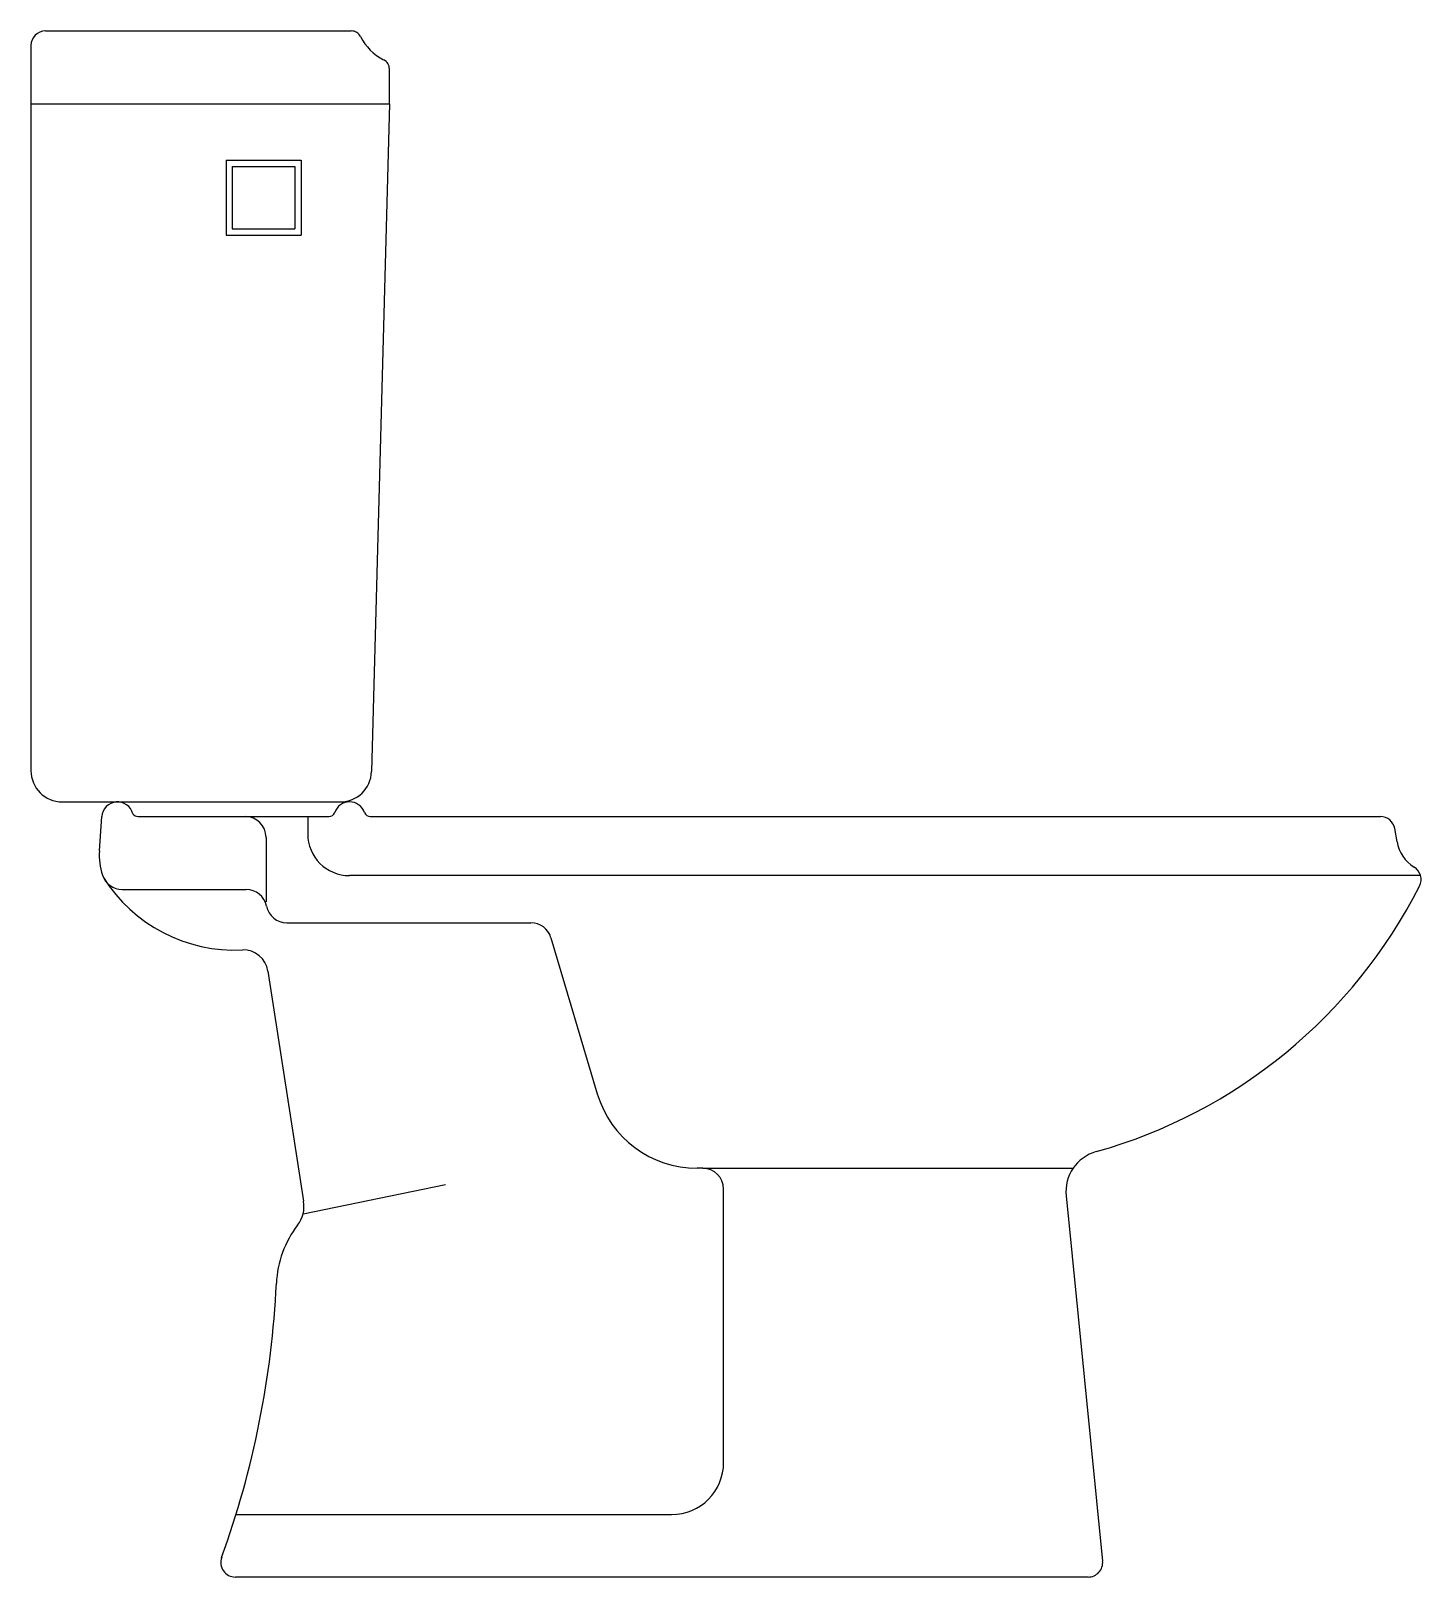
# Model space of a CAD drawing. Extents: x 393 to 1060, y 1289 to 2031.
import ezdxf

# ---------------------------------------------------------------- set-up
doc = ezdxf.new("R2010")
doc.units = 0
doc.header["$LTSCALE"] = 50
doc.layers.add('FINA', color=6, linetype='CONTINUOUS')
doc.layers.add('GROSSA', color=3, linetype='CONTINUOUS')

msp = doc.modelspace()

# ---------------------------------------------------------------- linework, layer by layer
at = {"layer": 'FINA', "color": 0, "linetype": 'CONTINUOUS'}
for p, q in [((526.29, 1653.85), (526.29, 1645.51)), ((506.29, 1643.85), (506.29, 1612.85)), ((968.18, 1625.51), (546.29, 1625.51)), ((1060.22, 1625.51), (968.18, 1625.51)), ((437.24, 1618.85), (496.69, 1618.85)), ((516.29, 1602.85), (633.37, 1602.85)), ((642.95, 1595.7), (665.2, 1520.8)), ((715.83, 1485.04), (713.13, 1485.04)), ((715.83, 1485.04), (893.54, 1485.04)), ((524.02, 1463.2), (592.41, 1477.28)), ((725.83, 1343.85), (725.83, 1475.04)), ((491.56, 1318.85), (700.83, 1318.85))]:
    msp.add_line(p, q, dxfattribs=at)
for centre, radius, start, end in [((496.29, 1643.85), 10, 0, 90), ((546.29, 1645.51), 20, 180, 270), ((437.24, 1628.85), 10, 198.5012, 270), ((496.69, 1608.85), 10, 11.53696, 90), ((516.29, 1612.85), 10, 191.53696, 270), ((633.37, 1592.85), 10, 16.54639, 90), ((713.13, 1535.04), 50, 196.54639, 270), ((715.83, 1475.04), 10, 0, 90), ((700.83, 1343.85), 25, 270, 0)]:
    msp.add_arc(centre, radius, start, end, dxfattribs=at)
at = {"layer": 'GROSSA', "color": 0, "linetype": 'CONTINUOUS'}
for p, q in [((400.46, 2030.85), (547.18, 2030.85)), ((565.46, 1995.85), (565.46, 2012.57)), ((393.46, 1995.85), (554.45, 1995.85)), ((554.45, 1995.85), (565.46, 1995.85)), ((565.46, 1995.85), (556.85, 1675.45)), ((487.09, 1968.85), (487.09, 1932.85)), ((487.09, 1968.85), (523.09, 1968.85)), ((523.09, 1968.85), (523.09, 1932.85)), ((490.09, 1965.85), (520.09, 1965.85)), ((490.09, 1965.85), (490.09, 1935.85)), ((520.09, 1965.85), (520.09, 1935.85)), ((487.09, 1932.85), (523.09, 1932.85)), ((490.09, 1935.85), (520.09, 1935.85)), ((408.46, 1660.85), (541.85, 1660.85)), ((426.29, 1637.33), (427.47, 1653.89)), ((427.47, 1653.85), (427.47, 1653.85)), ((444.85, 1653.85), (496.29, 1653.85)), ((496.29, 1653.85), (536.39, 1653.85)), ((556.3, 1653.85), (673.83, 1653.85)), ((673.83, 1653.85), (1014.08, 1653.85)), ((1014.08, 1653.85), (1040.95, 1653.85)), ((1048.96, 1641.73), (1047.84, 1648.07)), ((507.2, 1579.65), (524.3, 1469.23)), ((890.16, 1471.79), (907.69, 1296.55))]:
    msp.add_line(p, q, dxfattribs=at)
at = {"layer": 'GROSSA', "color": 0}
for p, q in [((393.46, 2023.85), (393.46, 1675.85)), ((900.72, 1288.85), (491.56, 1288.85))]:
    msp.add_line(p, q, dxfattribs=at)
at = {"layer": 'GROSSA', "color": 0, "linetype": 'CONTINUOUS'}
for centre, radius, start, end in [((400.46, 2023.85), 7, 90, 180), ((547.18, 2025.85), 5, 26.76039, 90), ((573.96, 2039.36), 25, 206.76039, 243.23961), ((560.46, 2012.57), 5, 0, 63.23961), ((408.46, 1675.85), 15, 180, 270), ((541.85, 1675.85), 15, 270, 358.46108), ((435.02, 1653.28), 7.58, 14.65312, 175.64357), ((444.85, 1656.85), 3, 213.57404, 270), ((536.39, 1656.85), 3, 270, 340.24006), ((546.35, 1653.28), 7.58, 19.75994, 160.24006), ((556.3, 1656.85), 3, 199.75994, 270), ((1040.95, 1646.85), 7, 10, 90), ((1066.69, 1644.85), 18, 190, 238.09957), ((456.21, 1635.2), 30, 175.91438, 198.5012), ((1053.47, 1623.63), 7, 333.07749, 58.09957), ((491.36, 1664.31), 74.59, 212.20161, 272.76035), ((836.81, 1733.65), 250, 285.74196, 333.07749), ((495.34, 1577.82), 12, 8.80386, 91.87292), ((910.06, 1473.78), 20, 105.74196, 185.71059), ((509.35, 1466.92), 15.14, 322.799, 8.80386), ((561.18, 1427.47), 50, 142.71443, 177.28953), ((61.74, 1451.12), 450, 340.13802, 357.28953), ((491.56, 1295.85), 7, 160.13802, 270), ((900.72, 1295.85), 7, 270, 5.71059)]:
    msp.add_arc(centre, radius, start, end, dxfattribs=at)

doc.saveas('drawing.dxf')
